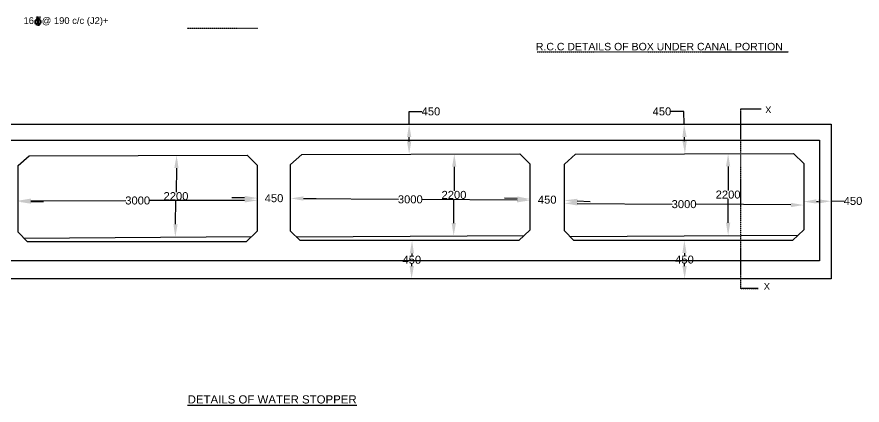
# Model space of a CAD drawing. Header units: millimetres. Extents: x 1006445 to 1027015, y 532888 to 545256.
# Drawn here: x 1009687 to 1014968, y 533265 to 535694 of the extents above; entities that cross this region are included whole.
import ezdxf

# ---------------------------------------------------------------- set-up
doc = ezdxf.new("R2010")
doc.units = ezdxf.units.MM
doc.header["$MEASUREMENT"] = 0
doc.linetypes.add('PHANTOM', pattern=[2.5, 1.25, -0.25, 0.25, -0.25, 0.25, -0.25])
for name, color, linetype in [('DIM', 7, 'Continuous'), ('DWG', 7, 'Continuous'), ('TXT', 7, 'Continuous'), ('TXT @ 1', 7, 'Continuous')]:
    doc.layers.add(name, color=color, linetype=linetype)
doc.styles.add('Notes', font='arial.ttf', dxfattribs={"height": 0.1})
doc.styles.get("Standard").update_dxf_attribs({"font": 'arial.ttf'})
doc.dimstyles.new('Civil', dxfattribs={"dimtxt": 80, "dimasz": 80, "dimexe": 0.1, "dimexo": 0.0625, "dimgap": 0.09, "dimtad": 0, "dimtih": 1, "dimtoh": 1, "dimdec": 0, "dimzin": 12, "dimdsep": 46, "dimtxsty": 'Standard', "dimcen": 0.1, "dimse1": 1, "dimse2": 1, "dimadec": 0, "dimazin": 2, "dimtfac": 1, "dimtdec": 0, "dimtofl": 0, "dimtmove": 0, "dimatfit": 3, "dimfxl": 1, "dimfrac": 1, "dimtolj": 1, "dimtzin": 0, "dimarcsym": 0})
doc.dimstyles.get("Standard").update_dxf_attribs({"dimtxt": 0.18, "dimasz": 0.18, "dimexe": 0.18, "dimexo": 0.0625, "dimgap": 0.09, "dimtad": 0, "dimtih": 1, "dimtoh": 1, "dimdec": 4, "dimzin": 0, "dimdsep": 46, "dimtxsty": 'Standard', "dimcen": 0.09, "dimadec": 0, "dimazin": 0, "dimtfac": 1, "dimtdec": 4, "dimtofl": 0, "dimtmove": 0, "dimatfit": 3, "dimfxl": 1, "dimtolj": 1, "dimtzin": 0, "dimarcsym": 0})

# ---------------------------------------------------------------- blocks, each defined once
blk = doc.blocks.new('*D14')
at = {"layer": 'Defpoints', "color": 0, "transparency": 16777216}
for p in [(1009482.8, 534529.1), (1009693.8, 534537.4), (1009693.8, 534531.2)]:
    blk.add_point(p, dxfattribs=at)
at = {"layer": 'DIM', "color": 0, "lineweight": -2, "transparency": 16777216}
for p, q in [((1009402.8, 534534.5), (1009322.8, 534533.7)), ((1009773.8, 534538.1), (1009853.8, 534538.9))]:
    blk.add_line(p, q, dxfattribs=at)
at = {"layer": 'DIM', "color": 0, "transparency": 16777216}
for points in [[(1009402.6, 534547.8), (1009402.9, 534521.2), (1009482.8, 534535.3)], [(1009773.6, 534551.5), (1009773.9, 534524.8), (1009693.8, 534537.4)]]:
    blk.add_solid(points, dxfattribs=at)
at = {"layer": 'DIM', "color": 0, "transparency": 16777216, "insert": (1009588.3, 534536.3), "char_height": 50, "attachment_point": 5}
blk.add_mtext('\\A1;450', dxfattribs=at)
blk = doc.blocks.new('*D15')
at = {"layer": 'Defpoints', "color": 0, "transparency": 16777216}
for p in [(1009693.8, 534537.4), (1011188.8, 534545.7), (1011188.9, 534539.5)]:
    blk.add_point(p, dxfattribs=at)
at = {"layer": 'DIM', "color": 0, "lineweight": -2, "transparency": 16777216}
for p, q in [((1009773.7, 534543.7), (1010366.7, 534544.5)), ((1011108.8, 534545.6), (1010515.9, 534544.7))]:
    blk.add_line(p, q, dxfattribs=at)
at = {"layer": 'DIM', "color": 0, "transparency": 16777216}
for points in [[(1009773.7, 534557), (1009773.8, 534530.3), (1009693.7, 534543.5)], [(1011108.8, 534558.9), (1011108.9, 534532.2), (1011188.8, 534545.7)]]:
    blk.add_solid(points, dxfattribs=at)
at = {"layer": 'DIM', "color": 0, "transparency": 16777216, "insert": (1010441.3, 534544.6), "char_height": 50, "attachment_point": 5}
blk.add_mtext('\\A1;3000', dxfattribs=at)
blk = doc.blocks.new('*D16')
at = {"layer": 'Defpoints', "color": 0, "transparency": 16777216}
for p in [(1010688.7, 534827.9), (1010676.3, 534315.9), (1010680.4, 534315.9)]:
    blk.add_point(p, dxfattribs=at)
at = {"layer": 'DIM', "color": 0, "lineweight": -2, "transparency": 16777216}
for p, q in [((1010683.3, 534748), (1010680.9, 534597.6)), ((1010677.6, 534395.9), (1010680, 534546.3))]:
    blk.add_line(p, q, dxfattribs=at)
at = {"layer": 'DIM', "color": 0, "transparency": 16777216}
for points in [[(1010670, 534748.2), (1010696.6, 534747.8), (1010684.6, 534828)], [(1010664.3, 534396.1), (1010691, 534395.7), (1010676.3, 534315.9)]]:
    blk.add_solid(points, dxfattribs=at)
at = {"layer": 'DIM', "color": 0, "transparency": 16777216, "insert": (1010680.5, 534571.9), "char_height": 50, "attachment_point": 5}
blk.add_mtext('\\A1;2200', dxfattribs=at)
blk = doc.blocks.new('*D17')
at = {"layer": 'Defpoints', "color": 0, "transparency": 16777216}
for p in [(1011188.8, 534545.7), (1011397.1, 534543.6), (1011397.3, 534558)]:
    blk.add_point(p, dxfattribs=at)
at = {"layer": 'DIM', "color": 0, "lineweight": -2, "transparency": 16777216}
for p, q in [((1011109, 534560.9), (1011029, 534561.7)), ((1011477.3, 534557.3), (1011557.3, 534556.5))]:
    blk.add_line(p, q, dxfattribs=at)
at = {"layer": 'DIM', "color": 0, "transparency": 16777216}
for points in [[(1011109.1, 534574.2), (1011108.9, 534547.6), (1011189, 534560.1)], [(1011477.4, 534570.6), (1011477.1, 534543.9), (1011397.3, 534558)]]:
    blk.add_solid(points, dxfattribs=at)
at = {"layer": 'DIM', "color": 0, "transparency": 16777216, "insert": (1011293.1, 534559.1), "char_height": 50, "attachment_point": 5}
blk.add_mtext('\\A1;450', dxfattribs=at)
blk = doc.blocks.new('*D18')
at = {"layer": 'Defpoints', "color": 0, "transparency": 16777216}
for p in [(1011397.3, 534558), (1012892.2, 534545.7), (1012892.2, 534545.7)]:
    blk.add_point(p, dxfattribs=at)
at = {"layer": 'DIM', "color": 0, "lineweight": -2, "transparency": 16777216}
for p, q in [((1011477.3, 534557.4), (1012070.1, 534552.5)), ((1012812.2, 534546.4), (1012219.4, 534551.3))]:
    blk.add_line(p, q, dxfattribs=at)
at = {"layer": 'DIM', "color": 0, "transparency": 16777216}
for points in [[(1011477.4, 534570.7), (1011477.2, 534544.1), (1011397.3, 534558)], [(1012812.3, 534559.7), (1012812.1, 534533), (1012892.2, 534545.7)]]:
    blk.add_solid(points, dxfattribs=at)
at = {"layer": 'DIM', "color": 0, "transparency": 16777216, "insert": (1012144.7, 534551.9), "char_height": 50, "attachment_point": 5}
blk.add_mtext('\\A1;3000', dxfattribs=at)
blk = doc.blocks.new('*D19')
at = {"layer": 'Defpoints', "color": 0, "transparency": 16777216}
for p in [(1012401.2, 534835.9), (1012397.1, 534323.9), (1012415.7, 534323.7)]:
    blk.add_point(p, dxfattribs=at)
at = {"layer": 'DIM', "color": 0, "lineweight": -2, "transparency": 16777216}
for p, q in [((1012419.1, 534755.7), (1012417.9, 534605.3)), ((1012416.3, 534403.7), (1012417.5, 534554.1))]:
    blk.add_line(p, q, dxfattribs=at)
at = {"layer": 'DIM', "color": 0, "transparency": 16777216}
for points in [[(1012405.8, 534755.8), (1012432.5, 534755.6), (1012419.8, 534835.7)], [(1012403, 534403.8), (1012429.7, 534403.6), (1012415.7, 534323.7)]]:
    blk.add_solid(points, dxfattribs=at)
at = {"layer": 'DIM', "color": 0, "transparency": 16777216, "insert": (1012417.7, 534579.7), "char_height": 50, "attachment_point": 5}
blk.add_mtext('\\A1;2200', dxfattribs=at)
blk = doc.blocks.new('*D20')
at = {"layer": 'Defpoints', "color": 0, "transparency": 16777216}
for p in [(1012892.2, 534545.7), (1013107.9, 534537.5), (1013108.2, 534545.7)]:
    blk.add_point(p, dxfattribs=at)
at = {"layer": 'DIM', "color": 0, "lineweight": -2, "transparency": 16777216}
for p, q in [((1012812.5, 534557), (1012732.6, 534560)), ((1013188.1, 534542.6), (1013268.1, 534539.6))]:
    blk.add_line(p, q, dxfattribs=at)
at = {"layer": 'DIM', "color": 0, "transparency": 16777216}
for points in [[(1012813, 534570.3), (1012812, 534543.7), (1012892.5, 534553.9)], [(1013188.7, 534556), (1013187.6, 534529.3), (1013108.2, 534545.7)]]:
    blk.add_solid(points, dxfattribs=at)
at = {"layer": 'DIM', "color": 0, "transparency": 16777216, "insert": (1013000.3, 534549.8), "char_height": 50, "attachment_point": 5}
blk.add_mtext('\\A1;450', dxfattribs=at)
blk = doc.blocks.new('*D21')
at = {"layer": 'Defpoints', "color": 0, "transparency": 16777216}
for p in [(1012137.5, 535022), (1012152.7, 535022), (1012152.6, 534835)]:
    blk.add_point(p, dxfattribs=at)
at = {"layer": 'DIM', "color": 0, "lineweight": -2, "transparency": 16777216}
for p, q in [((1012137.5, 535022), (1012137.5, 535102)), ((1012137.5, 535102), (1012217.5, 535102)), ((1012137.5, 534915), (1012137.5, 534942))]:
    blk.add_line(p, q, dxfattribs=at)
at = {"layer": 'DIM', "color": 0, "transparency": 16777216}
for points in [[(1012124.1, 534942), (1012150.8, 534942), (1012137.5, 535022)], [(1012124.1, 534915), (1012150.8, 534915), (1012137.5, 534835)]]:
    blk.add_solid(points, dxfattribs=at)
at = {"layer": 'DIM', "color": 0, "transparency": 16777216, "insert": (1012273.7, 535102), "char_height": 50, "attachment_point": 5}
blk.add_mtext('\\A1;450', dxfattribs=at)
blk = doc.blocks.new('*D22')
at = {"layer": 'Defpoints', "color": 0, "transparency": 16777216}
for p in [(1012146.6, 534293.8), (1012143.5, 534054.5), (1012152.6, 534054.4)]:
    blk.add_point(p, dxfattribs=at)
at = {"layer": 'DIM', "color": 0, "lineweight": -2, "transparency": 16777216}
for p, q in [((1012154.7, 534213.7), (1012154.5, 534199.6)), ((1012153.7, 534134.4), (1012153.8, 534148.4))]:
    blk.add_line(p, q, dxfattribs=at)
at = {"layer": 'DIM', "color": 0, "transparency": 16777216}
for points in [[(1012141.3, 534213.8), (1012168, 534213.5), (1012155.7, 534293.7)], [(1012140.3, 534134.6), (1012167, 534134.2), (1012152.6, 534054.4)]]:
    blk.add_solid(points, dxfattribs=at)
at = {"layer": 'DIM', "color": 0, "transparency": 16777216, "insert": (1012154.2, 534174), "char_height": 50, "attachment_point": 5}
blk.add_mtext('\\A1;450', dxfattribs=at)
blk = doc.blocks.new('*D23')
at = {"layer": 'Defpoints', "color": 0, "transparency": 16777216}
for p in [(1013108.2, 534545.7), (1014602.8, 534516.4), (1014602.9, 534534.5)]:
    blk.add_point(p, dxfattribs=at)
at = {"layer": 'DIM', "color": 0, "lineweight": -2, "transparency": 16777216}
for p, q in [((1013188.1, 534526.9), (1013780.8, 534522.5)), ((1014522.8, 534517), (1013930.1, 534521.4))]:
    blk.add_line(p, q, dxfattribs=at)
at = {"layer": 'DIM', "color": 0, "transparency": 16777216}
for points in [[(1013188.2, 534540.2), (1013188, 534513.6), (1013108.1, 534527.5)], [(1014522.9, 534530.3), (1014522.7, 534503.6), (1014602.8, 534516.4)]]:
    blk.add_solid(points, dxfattribs=at)
at = {"layer": 'DIM', "color": 0, "transparency": 16777216, "insert": (1013855.4, 534521.9), "char_height": 50, "attachment_point": 5}
blk.add_mtext('\\A1;3000', dxfattribs=at)
blk = doc.blocks.new('*D24')
at = {"layer": 'Defpoints', "color": 0, "transparency": 16777216}
for p in [(1014602.8, 534516.4), (1014774.7, 534540.6), (1014775.1, 534519.4)]:
    blk.add_point(p, dxfattribs=at)
at = {"layer": 'DIM', "color": 0, "lineweight": -2, "transparency": 16777216}
for p, q in [((1014682.4, 534539), (1014694.8, 534539.2)), ((1014774.7, 534540.6), (1014854.7, 534542))]:
    blk.add_line(p, q, dxfattribs=at)
at = {"layer": 'DIM', "color": 0, "transparency": 16777216}
for points in [[(1014682.2, 534552.3), (1014682.6, 534525.6), (1014602.4, 534537.6)], [(1014694.5, 534552.5), (1014695, 534525.9), (1014774.7, 534540.6)]]:
    blk.add_solid(points, dxfattribs=at)
at = {"layer": 'DIM', "color": 0, "transparency": 16777216, "insert": (1014911, 534542), "char_height": 50, "attachment_point": 5}
blk.add_mtext('\\A1;450', dxfattribs=at)
blk = doc.blocks.new('*D25')
at = {"layer": 'Defpoints', "color": 0, "transparency": 16777216}
for p in [(1013860.9, 534295.5), (1013859.1, 534054.5), (1013862.8, 534054.5)]:
    blk.add_point(p, dxfattribs=at)
at = {"layer": 'DIM', "color": 0, "lineweight": -2, "transparency": 16777216}
for p, q in [((1013857.8, 534215.5), (1013857.9, 534200.6)), ((1013858.4, 534134.5), (1013858.3, 534149.4))]:
    blk.add_line(p, q, dxfattribs=at)
at = {"layer": 'DIM', "color": 0, "transparency": 16777216}
for points in [[(1013871.2, 534215.6), (1013844.5, 534215.4), (1013857.2, 534295.5)], [(1013871.8, 534134.6), (1013845.1, 534134.4), (1013859.1, 534054.5)]]:
    blk.add_solid(points, dxfattribs=at)
at = {"layer": 'DIM', "color": 0, "transparency": 16777216, "insert": (1013858.1, 534175), "char_height": 50, "attachment_point": 5}
blk.add_mtext('\\A1;450', dxfattribs=at)
blk = doc.blocks.new('*D26')
at = {"layer": 'Defpoints', "color": 0, "transparency": 16777216}
for p in [(1014135.9, 534837.7), (1014130.6, 534325.8), (1014136, 534325.8)]:
    blk.add_point(p, dxfattribs=at)
at = {"layer": 'DIM', "color": 0, "lineweight": -2, "transparency": 16777216}
for p, q in [((1014130.5, 534757.7), (1014130.5, 534607.3)), ((1014130.6, 534405.8), (1014130.5, 534556.1))]:
    blk.add_line(p, q, dxfattribs=at)
at = {"layer": 'DIM', "color": 0, "transparency": 16777216}
for points in [[(1014143.9, 534757.7), (1014117.2, 534757.7), (1014130.5, 534837.7)], [(1014143.9, 534405.8), (1014117.2, 534405.8), (1014130.6, 534325.8)]]:
    blk.add_solid(points, dxfattribs=at)
at = {"layer": 'DIM', "color": 0, "transparency": 16777216, "insert": (1014130.5, 534581.7), "char_height": 50, "attachment_point": 5}
blk.add_mtext('\\A1;2200', dxfattribs=at)
blk = doc.blocks.new('*D27')
at = {"layer": 'Defpoints', "color": 0, "transparency": 16777216}
for p in [(1013851.8, 535022), (1013855.6, 535022.1), (1013857.1, 534836.7)]:
    blk.add_point(p, dxfattribs=at)
at = {"layer": 'DIM', "color": 0, "lineweight": -2, "transparency": 16777216}
for p, q in [((1013853.3, 535102.1), (1013773.3, 535102.1)), ((1013855.6, 535022.1), (1013853.3, 535102.1)), ((1013858.6, 534916.8), (1013857.9, 534942.1))]:
    blk.add_line(p, q, dxfattribs=at)
at = {"layer": 'DIM', "color": 0, "transparency": 16777216}
for points in [[(1013871.2, 534942.5), (1013844.6, 534941.8), (1013855.6, 535022.1)], [(1013871.9, 534917.2), (1013845.3, 534916.4), (1013860.9, 534836.8)]]:
    blk.add_solid(points, dxfattribs=at)
at = {"layer": 'DIM', "color": 0, "transparency": 16777216, "insert": (1013717, 535102.1), "char_height": 50, "attachment_point": 5}
blk.add_mtext('\\A1;450', dxfattribs=at)

msp = doc.modelspace()

# ---------------------------------------------------------------- linework, layer by layer
at = {"layer": 'DIM', "linetype": 'PHANTOM'}
msp.add_lwpolyline([(1014336.08299, 535116.38328), (1014207.16203, 535116.38328), (1014207.16203, 533993.4177), (1014318.09399, 533993.4177)], dxfattribs=at)
at = {"layer": 'DWG'}
for points in [[(1007762.5, 535022), (1014775.11408, 535022), (1014775.11408, 534054.52269), (1007762.5, 534054.52269)], [(1007875.28562, 534922.60165), (1014702.13516, 534922.60165), (1014702.13516, 534167.17416), (1007875.28562, 534167.17416)]]:
    msp.add_lwpolyline(points, close=True, dxfattribs=at)
for points in [[(1009763.42896, 534824.67598), (1011125.57517, 534829.41647), (1011188.85721, 534766.20974), (1011188.85721, 534352.20546), (1011119.24695, 534285.83835), (1009752.35465, 534285.83835), (1009693.8187, 534345.88477), (1009693.8187, 534763.04939), (1009763.42896, 534824.67598)], [(1011466.73027, 534832.60696), (1012828.87648, 534837.34745), (1012892.15852, 534774.14072), (1012892.15852, 534360.13644), (1012822.54826, 534293.76933), (1011455.65597, 534293.76933), (1011397.12002, 534353.81575), (1011397.12002, 534770.98037), (1011466.73027, 534832.60696)], [(1013177.49875, 534834.32579), (1014539.64496, 534839.06629), (1014602.927, 534775.85955), (1014602.927, 534361.85527), (1014533.31674, 534295.48816), (1013166.42444, 534295.48816), (1013107.88849, 534355.53459), (1013107.88849, 534772.69921), (1013177.49875, 534834.32579)], [(1009728.96298, 534309.83362), (1011153.89388, 534318.87107)], [(1011432.2643, 534317.7646), (1012857.19519, 534326.80205)], [(1013143.03278, 534319.48344), (1014567.96367, 534328.52089)]]:
    msp.add_lwpolyline(points, dxfattribs=at)
at = {"layer": 'TXT', "linetype": 'PHANTOM'}
for p, q in [((1010751.19399, 535623.57387), (1011193.19191, 535623.57387)), ((1012936.90344, 535475.70985), (1014508.92534, 535475.70985)), ((1014318.09399, 533993.4177), (1014207.16203, 533993.4177))]:
    msp.add_line(p, q, dxfattribs=at)
at = {"layer": 'TXT', "linetype": 'PHANTOM', "lineweight": 50}
for points in [[(1009817.79183, 535649.87787), (1009817.79183, 535689.92879), (1009804.69021, 535689.92879)], [(1009817.79183, 535689.92879), (1009834.06961, 535689.92879)]]:
    msp.add_lwpolyline(points, dxfattribs=at)
msp.add_ellipse((1009817.79194, 535661.77417), major_axis=(0, 19.03409), ratio=0.8551904459, dxfattribs=at)

# ---------------------------------------------------------------- texts
at = {"layer": 'TXT @ 1', "linetype": 'PHANTOM', "style": 'Notes'}
for s, height, p in [('16   @ 190 c/c (J2)+', 42, (1009727.82277, 535649.36659)), ('R.C.C DETAILS OF BOX UNDER CANAL PORTION', 47, (1012929.24054, 535484.14885)), ('X', 42, (1014362.06796, 535091.29555)), ('X', 42, (1014353.17323, 533986.58547)), ('%%UDETAILS OF WATER STOPPER', 51.1665597, (1010753.41297, 533275.0129))]:
    msp.add_text(s, height=height, dxfattribs=at).set_placement(p)

# ---------------------------------------------------------------- dimensions: what is measured, and where the dimension line sits
at = {"layer": 'DIM'}
for p1, p2, distance, text, picture, middle in [((1012152.63112, 534834.99401), (1012152.65125, 535022), 15.17001, '450', '*D21', (1012273.73607, 535102.00163)), ((1013857.09304, 534836.6909), (1013851.75064, 535022), -3.8351, '450', '*D27', (1013717.03252, 535102.07729)), ((1010688.66948, 534827.89597), (1010680.43361, 534315.86821), -4.10062, '2200', '*D16', (1010680.45145, 534571.94804)), ((1012401.19956, 534835.85907), (1012397.1052, 534323.88399), 18.58634, '2200', '*D19', (1012417.73813, 534579.72289)), ((1014135.93106, 534837.6613), (1014135.95626, 534325.78093), -5.3974, '2200', '*D26', (1014130.54626, 534581.72085)), ((1009693.75828, 534537.3586), (1011188.85721, 534539.4941), 6.18443, '3000', '*D15', (1010441.29891, 534544.61077)), ((1011397.26283, 534558.04596), (1012892.15852, 534545.70446), 0, '3000', '*D18', (1012144.71068, 534551.87521)), ((1014602.79141, 534516.36394), (1014775.11408, 534519.39328), 21.20931, '450', '*D24', (1014910.97514, 534542.00546)), ((1013108.20322, 534545.69243), (1014602.927, 534534.54514), -18.1817, '3000', '*D23', (1013855.42952, 534521.93759)), ((1012146.58325, 534293.76933), (1012143.54925, 534054.52269), 9.10127, '450', '*D22', (1012154.16679, 534174.0306)), ((1013860.90705, 534295.48816), (1013862.75416, 534054.52269), -3.69402, '450', '*D25', (1013858.13669, 534174.97711))]:
    dim = msp.add_aligned_dim(p1=p1, p2=p2, distance=distance, text=text, dimstyle='Civil', override={"dimtxt": 50}, dxfattribs=at)
    dim.commit()
    dim.dimension.update_dxf_attribs({"geometry": picture, "text_midpoint": middle})
for base, p1, p2, angle, picture, middle in [((1009693.75828, 534537.3586), (1009482.81766, 534529.11327), (1009693.8187, 534531.17475), 0.55976299, '*D14', (1009588.25776, 534536.32785)), ((1011397.26283, 534558.04596), (1011188.84837, 534545.67852), (1011397.12002, 534543.61707), 359.43290958, '*D17', (1011293.12701, 534559.07669)), ((1013108.20322, 534545.69243), (1012892.15852, 534545.70446), (1013107.88849, 534537.45856), 357.81103352, '*D20', (1013000.33823, 534549.81538))]:
    dim = msp.add_linear_dim(base=base, p1=p1, p2=p2, angle=angle, text='450', dimstyle='Civil', override={"dimtxt": 50}, dxfattribs=at)
    dim.commit()
    dim.dimension.update_dxf_attribs({"geometry": picture, "text_midpoint": middle, "dimtype": 161})

# ---------------------------------------------------------------- leaders
at = {"layer": 'TXT', "linetype": 'PHANTOM'}
for points in [[(1014336.08299, 535116.38328), (1014207.16203, 535116.38328)], [(1014318.09399, 533993.4177), (1014207.16203, 533993.4177)]]:
    msp.add_leader(points, dimstyle='Standard', override={"dimgap": 0.09, "dimtad": 0}, dxfattribs=at)

doc.saveas('drawing.dxf')
